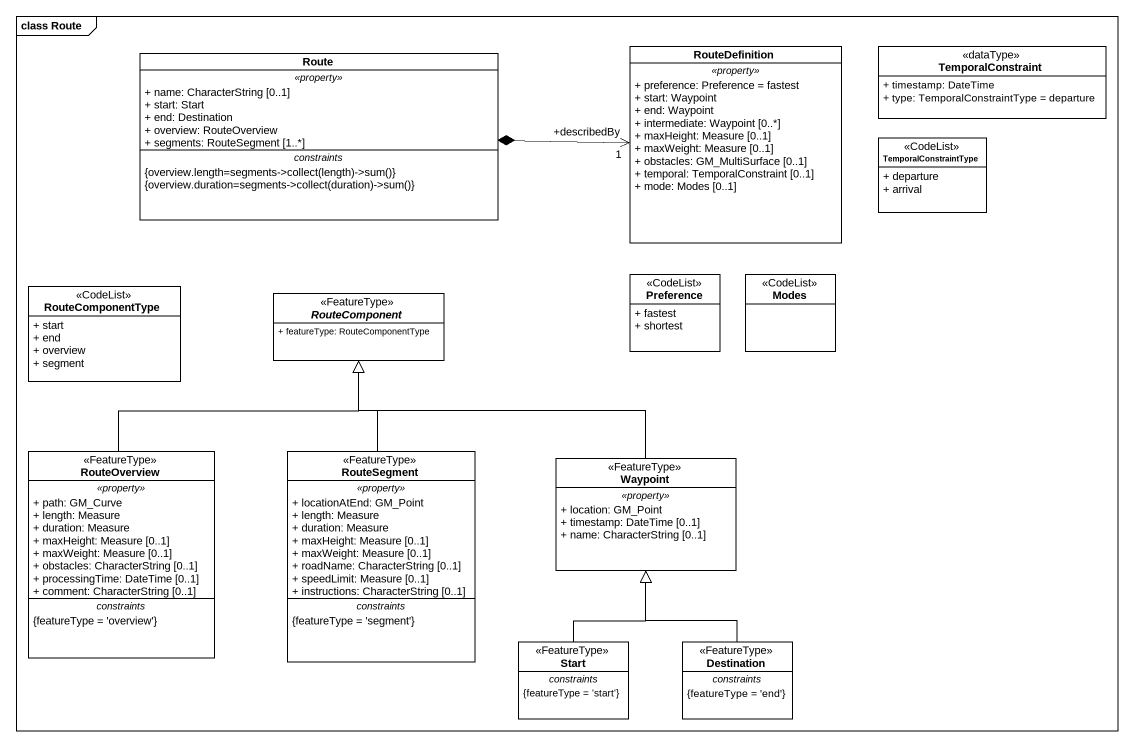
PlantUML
@startuml
mainframe class Route
hide circle
hide empty members
skinparam classAttributeIconSize 0
class Route {
  .. <<property>> ..
  + name: CharacterString [0..1]
  + start: Start
  + end: Destination
  + overview: RouteOverview
  + segments: RouteSegment [1..*]
  -- constraints --
  {field} {overview.length=segments->collect(length)->sum()}
  {field} {overview.duration=segments->collect(duration)->sum()}
}
class RouteDefinition {
  .. <<property>> ..
  + preference: Preference = fastest
  + start: Waypoint
  + end: Waypoint
  + intermediate: Waypoint [0..*]
  + maxHeight: Measure [0..1]
  + maxWeight: Measure [0..1]
  + obstacles: GM_MultiSurface [0..1]
  + temporal: TemporalConstraint [0..1]
  + mode: Modes [0..1]
}
class TemporalConstraint <<dataType>> #FFFFFF {
  + timestamp: DateTime
  + type: TemporalConstraintType = departure
}
class TemporalConstraintType <<CodeList>> {
  + departure
  + arrival
}
class RouteComponentType <<CodeList>> {
  + start
  + end
  + overview
  + segment
}
abstract class RouteComponent <<FeatureType>> {
  + featureType: RouteComponentType
}
class Preference <<CodeList>> {
  + fastest
  + shortest
}
class Modes <<CodeList>>
class RouteOverview <<FeatureType>> {
  .. <<property>> ..
  + path: GM_Curve
  + length: Measure
  + duration: Measure
  + maxHeight: Measure [0..1]
  + maxWeight: Measure [0..1]
  + obstacles: CharacterString [0..1]
  + processingTime: DateTime [0..1]
  + comment: CharacterString [0..1]
  -- constraints --
  {featureType = 'overview'}
}
class RouteSegment <<FeatureType>> {
  .. <<property>> ..
  + locationAtEnd: GM_Point
  + length: Measure
  + duration: Measure
  + maxHeight: Measure [0..1]
  + maxWeight: Measure [0..1]
  + roadName: CharacterString [0..1]
  + speedLimit: Measure [0..1]
  + instructions: CharacterString [0..1]
  -- constraints --
  {featureType = 'segment'}
}
class Waypoint <<FeatureType>> {
  .. <<property>> ..
  + location: GM_Point
  + timestamp: DateTime [0..1]
  + name: CharacterString [0..1]
}
class "Start" as Start_ <<FeatureType>> {
  -- constraints --
  {featureType = 'start'}
}
class Destination <<FeatureType>> {
  -- constraints --
  {featureType = 'end'}
}
Route *-right-> "+describedBy\n1" RouteDefinition
RouteOverview -up-|> RouteComponent
RouteSegment -up-|> RouteComponent
Waypoint -up-|> RouteComponent
Start_ -up-|> Waypoint
Destination -up-|> Waypoint
@enduml
